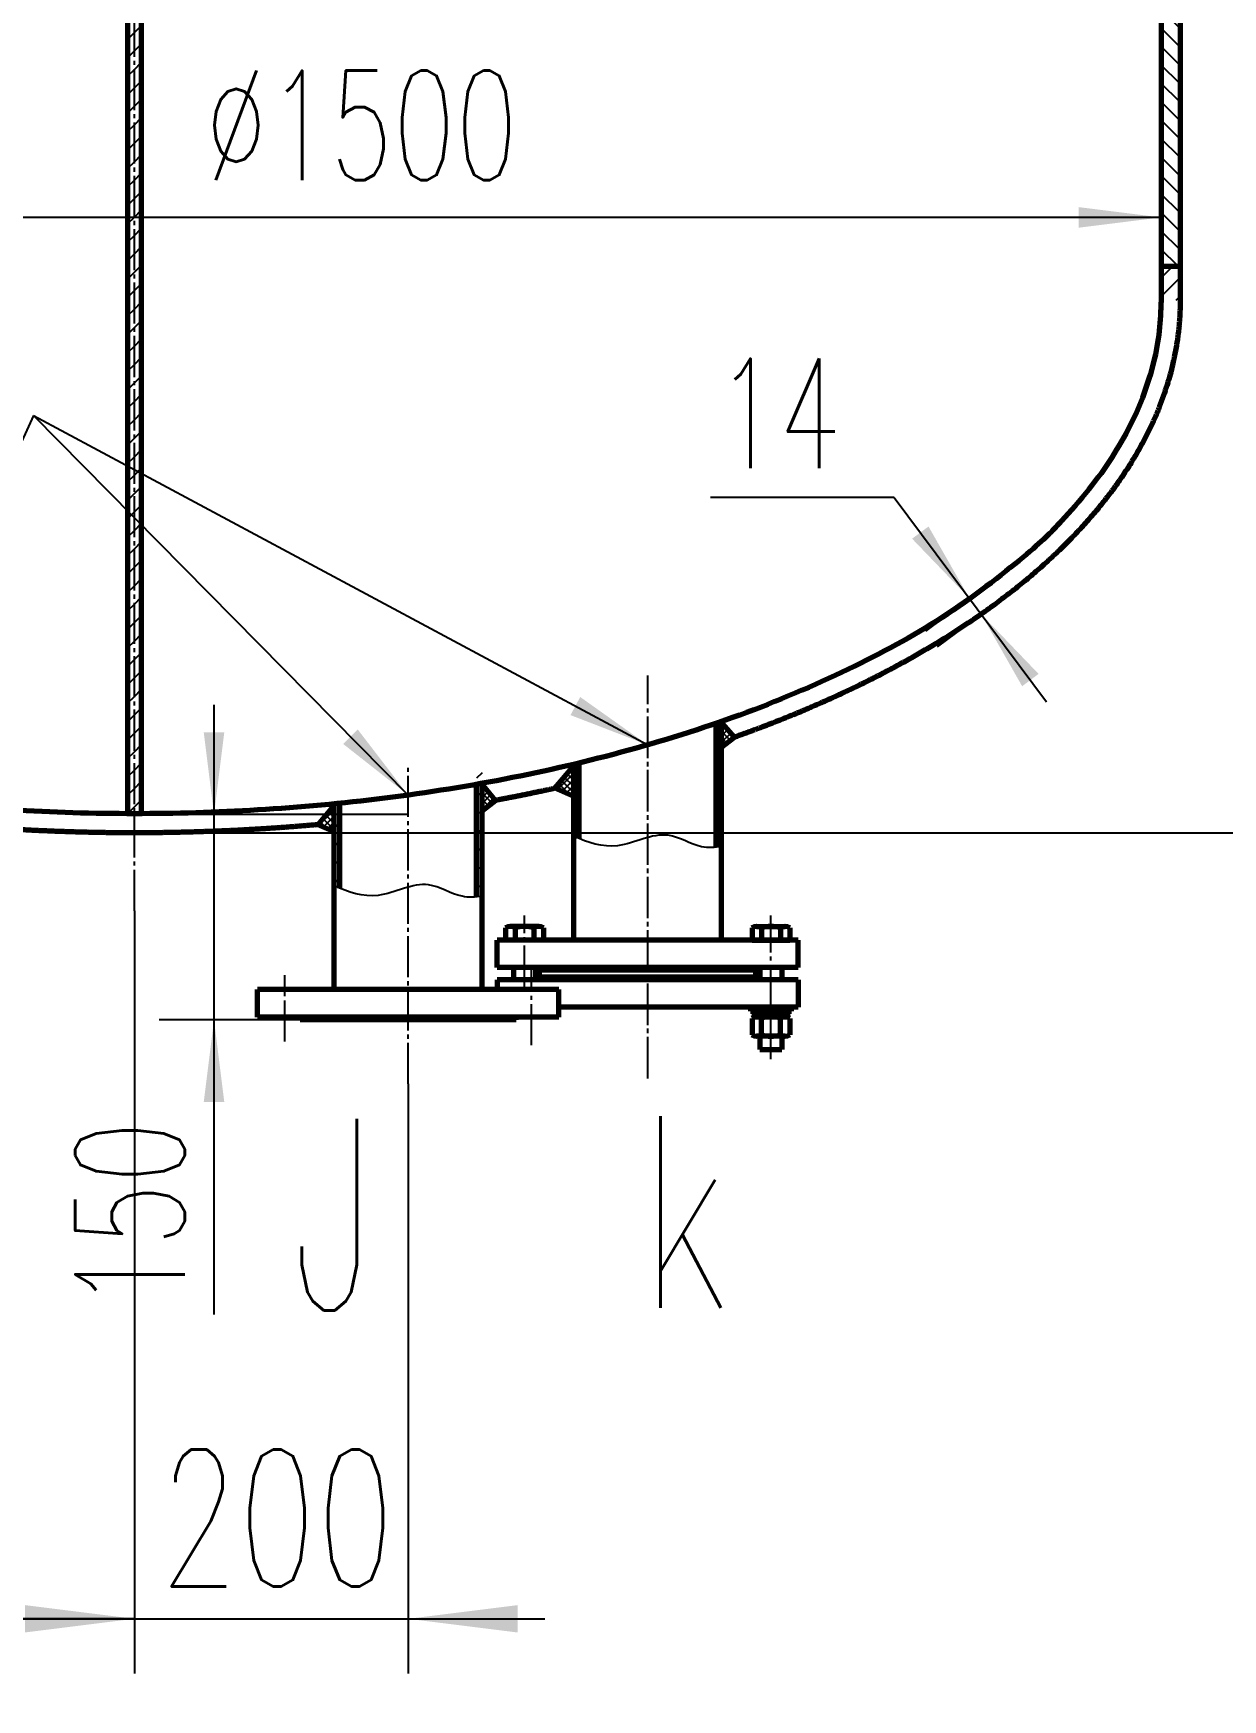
# Model space of a CAD drawing. Header units: millimetres. Extents: x -5940 to 5940, y -8410 to 8410.
# Drawn here: x -3077 to -2208, y 507 to 1724 of the extents above; entities that cross this region are included whole.
import ezdxf

# ---------------------------------------------------------------- set-up
doc = ezdxf.new("R2010")
doc.units = ezdxf.units.MM
doc.linetypes.add('EB_DASHDOT', pattern=[39, 30, -3, 3, -3])
for name, color, linetype, lineweight in [('CAXA0', 7, 'Continuous', 70), ('CAXA1', 1, 'EB_DASHDOT', 25), ('CAXA3', 4, 'Continuous', 25), ('CAXA4', 3, 'Continuous', 25), ('CAXA5', 51, 'Continuous', 25)]:
    doc.layers.add(name, color=color, linetype=linetype, lineweight=lineweight)
doc.styles.add('机械', font='txt', dxfattribs={"width": 0.667, "bigfont": 'gbcbig.shx'})
doc.dimstyles.new('机械(4)', dxfattribs={"dimscale": 20, "dimtxt": 4, "dimasz": 3, "dimexe": 2, "dimexo": 0, "dimtad": 1, "dimdec": 1, "dimdsep": 46, "dimtxsty": '机械', "dimcen": 0, "dimdle": 4, "dimclrd": 256, "dimclre": 256, "dimclrt": 3, "dimaunit": 1, "dimazin": 2, "dimtfac": 1, "dimtdec": 3, "dimtmove": 0, "dimatfit": 3, "dimfxl": 0, "dimtolj": 1, "dimtzin": 0, "dimarcsym": 0})
doc.dimstyles.new('机械(5)', dxfattribs={"dimscale": 20, "dimtxt": 5, "dimasz": 4, "dimexe": 2, "dimexo": 0, "dimtad": 1, "dimdec": 1, "dimdsep": 46, "dimtxsty": '机械', "dimcen": 0, "dimdle": 5, "dimclrd": 256, "dimclre": 256, "dimclrt": 3, "dimazin": 2, "dimtfac": 1, "dimtdec": 3, "dimtmove": 0, "dimatfit": 3, "dimfxl": 0, "dimtolj": 1, "dimtzin": 0, "dimarcsym": 0})

# ---------------------------------------------------------------- blocks, each defined once
blk = doc.blocks.new('CAXBLOCK256')
at = {"layer": 'CAXA0', "color": 0, "linetype": 'Continuous', "lineweight": 25}
for p, q in [((-2244.7, 1554), (-2253.5, 1545.2)), ((-2239.5, 1545.7), (-2253.5, 1531.7)), ((-2239.5, 1532.2), (-2242.7, 1529))]:
    blk.add_line(p, q, dxfattribs=at)
blk = doc.blocks.new('CAXBLOCK261')
at = {"layer": 'CAXA0', "color": 0, "linetype": 'Continuous', "lineweight": 25}
for p, q in [((-2749.5, 1183.9), (-2753.5, 1179.9)), ((-2749.5, 1170.4), (-2753.5, 1166.4)), ((-2749.5, 1156.9), (-2753.5, 1152.9)), ((-2749.5, 1143.5), (-2753.5, 1139.5)), ((-2749.5, 1130), (-2753.5, 1126)), ((-2749.5, 1116.5), (-2753.5, 1112.5)), ((-2749.5, 1103.1), (-2753.5, 1099.1))]:
    blk.add_line(p, q, dxfattribs=at)
blk = doc.blocks.new('CAXBLOCK262')
at = {"layer": 'CAXA0', "color": 0, "linetype": 'Continuous', "lineweight": 25}
for p, q in [((-2853.5, 1147.2), (-2857.5, 1143.2)), ((-2853.5, 1133.8), (-2857.5, 1129.8)), ((-2853.5, 1120.3), (-2857.5, 1116.3)), ((-2853.5, 1106.8), (-2857.5, 1102.8))]:
    blk.add_line(p, q, dxfattribs=at)
blk = doc.blocks.new('CAXBLOCK263')
at = {"layer": 'CAXA0', "color": 0, "linetype": 'Continuous', "lineweight": 25}
for p, q in [((-2749.5, 1174.9), (-2748.5, 1175.9)), ((-2740.3, 1164.3), (-2749.5, 1173.4)), ((-2749.5, 1170.4), (-2747.1, 1172.7)), ((-2749.5, 1165.9), (-2745.1, 1170.3)), ((-2742.8, 1162.3), (-2749.5, 1168.9)), ((-2749.5, 1161.4), (-2743, 1167.9)), ((-2745.4, 1160.4), (-2749.5, 1164.4)), ((-2747.9, 1158.4), (-2749.5, 1160)), ((-2748.5, 1157.9), (-2741, 1165.4))]:
    blk.add_line(p, q, dxfattribs=at)
blk = doc.blocks.new('CAXBLOCK264')
at = {"layer": 'CAXA0', "color": 0, "linetype": 'Continuous', "lineweight": 25}
for p, q in [((-2868.6, 1145.6), (-2857.5, 1156.7)), ((-2857.5, 1155.7), (-2859.5, 1157.8)), ((-2858.5, 1160.2), (-2857.5, 1161.2)), ((-2857.5, 1160.2), (-2858.3, 1161.1)), ((-2862.8, 1143.1), (-2867.7, 1148)), ((-2857.5, 1142.2), (-2865.7, 1150.5)), ((-2865.5, 1144.2), (-2857.5, 1152.2)), ((-2857.5, 1146.7), (-2863.6, 1152.9)), ((-2862.3, 1142.9), (-2857.5, 1147.7)), ((-2857.5, 1151.2), (-2861.6, 1155.3)), ((-2859.2, 1141.5), (-2857.5, 1143.2))]:
    blk.add_line(p, q, dxfattribs=at)
blk = doc.blocks.new('CAXBLOCK265')
at = {"layer": 'CAXA0', "color": 0, "linetype": 'Continuous', "lineweight": 25}
for p, q in [((-3008.5, 1827.4), (-3005.9, 1830)), ((-3008.5, 1813.9), (-3003.5, 1818.9)), ((-3003.5, 1818.9), (-2998.5, 1823.9)), ((-3008.5, 1800.5), (-3003.5, 1805.5)), ((-3003.5, 1805.5), (-2998.5, 1810.5)), ((-3008.5, 1787), (-3003.5, 1792)), ((-3003.5, 1792), (-2998.5, 1797)), ((-3008.5, 1773.5), (-3003.5, 1778.5)), ((-3003.5, 1778.5), (-2998.5, 1783.5)), ((-3003.5, 1765.1), (-2998.5, 1770.1)), ((-3008.5, 1760.1), (-3003.5, 1765.1)), ((-3003.5, 1751.6), (-2998.5, 1756.6)), ((-3008.5, 1746.6), (-3003.5, 1751.6)), ((-3003.5, 1738.1), (-2998.5, 1743.1)), ((-3008.5, 1733.1), (-3003.5, 1738.1)), ((-3003.5, 1724.6), (-2998.5, 1729.6)), ((-3008.5, 1719.6), (-3003.5, 1724.6)), ((-3008.5, 1706.2), (-3003.5, 1711.2)), ((-3003.5, 1711.2), (-2998.5, 1716.2)), ((-3008.5, 1692.7), (-3003.5, 1697.7)), ((-3003.5, 1697.7), (-2998.5, 1702.7)), ((-3008.5, 1679.2), (-3003.5, 1684.2)), ((-3003.5, 1684.2), (-2998.5, 1689.2)), ((-3008.5, 1665.8), (-3003.5, 1670.8)), ((-3003.5, 1670.8), (-2998.5, 1675.8)), ((-3008.5, 1652.3), (-3003.5, 1657.3)), ((-3003.5, 1657.3), (-2998.5, 1662.3)), ((-3008.5, 1638.8), (-3003.5, 1643.8)), ((-3003.5, 1643.8), (-2998.5, 1648.8)), ((-3003.5, 1630.3), (-2998.5, 1635.3)), ((-3008.5, 1625.3), (-3003.5, 1630.3)), ((-3003.5, 1616.9), (-2998.5, 1621.9)), ((-3008.5, 1611.9), (-3003.5, 1616.9)), ((-3003.5, 1603.4), (-2998.5, 1608.4)), ((-3008.5, 1598.4), (-3003.5, 1603.4)), ((-3003.5, 1589.9), (-2998.5, 1594.9)), ((-3008.5, 1584.9), (-3003.5, 1589.9)), ((-3008.5, 1571.5), (-3003.5, 1576.5)), ((-3003.5, 1576.5), (-2998.5, 1581.5)), ((-3008.5, 1558), (-3003.5, 1563)), ((-3003.5, 1563), (-2998.5, 1568)), ((-3008.5, 1544.5), (-3003.5, 1549.5)), ((-3003.5, 1549.5), (-2998.5, 1554.5)), ((-3008.5, 1531.1), (-3003.5, 1536.1)), ((-3003.5, 1536.1), (-2998.5, 1541.1)), ((-3008.5, 1517.6), (-3003.5, 1522.6)), ((-3003.5, 1522.6), (-2998.5, 1527.6)), ((-3003.5, 1509.1), (-2998.5, 1514.1)), ((-3008.5, 1504.1), (-3003.5, 1509.1)), ((-3003.5, 1495.6), (-2998.5, 1500.6)), ((-3008.5, 1490.6), (-3003.5, 1495.6)), ((-3003.5, 1482.2), (-2998.5, 1487.2)), ((-3008.5, 1477.2), (-3003.5, 1482.2)), ((-3003.5, 1468.7), (-2998.5, 1473.7)), ((-3008.5, 1463.7), (-3003.5, 1468.7)), ((-3008.5, 1450.2), (-3003.5, 1455.2)), ((-3003.5, 1455.2), (-2998.5, 1460.2)), ((-3008.5, 1436.8), (-3003.5, 1441.8)), ((-3003.5, 1441.8), (-2998.5, 1446.8)), ((-3008.5, 1423.3), (-3003.5, 1428.3)), ((-3003.5, 1428.3), (-2998.5, 1433.3)), ((-3008.5, 1409.8), (-3003.5, 1414.8)), ((-3003.5, 1414.8), (-2998.5, 1419.8)), ((-3008.5, 1396.4), (-3003.5, 1401.4)), ((-3003.5, 1401.4), (-2998.5, 1406.4)), ((-3008.5, 1382.9), (-3003.5, 1387.9)), ((-3003.5, 1387.9), (-2998.5, 1392.9)), ((-3003.5, 1374.4), (-2998.5, 1379.4)), ((-3008.5, 1369.4), (-3003.5, 1374.4)), ((-3003.5, 1360.9), (-2998.5, 1365.9)), ((-3008.5, 1355.9), (-3003.5, 1360.9)), ((-3003.5, 1347.5), (-2998.5, 1352.5)), ((-3008.5, 1342.5), (-3003.5, 1347.5)), ((-3008.5, 1329), (-3003.5, 1334)), ((-3003.5, 1334), (-2998.5, 1339)), ((-3008.5, 1315.5), (-3003.5, 1320.5)), ((-3003.5, 1320.5), (-2998.5, 1325.5)), ((-3008.5, 1302.1), (-3003.5, 1307.1)), ((-3003.5, 1307.1), (-2998.5, 1312.1)), ((-3008.5, 1288.6), (-3003.5, 1293.6)), ((-3003.5, 1293.6), (-2998.5, 1298.6)), ((-3008.5, 1275.1), (-3003.5, 1280.1)), ((-3003.5, 1280.1), (-2998.5, 1285.1)), ((-3008.5, 1261.6), (-3003.5, 1266.6)), ((-3003.5, 1266.6), (-2998.5, 1271.6)), ((-3003.5, 1253.2), (-2998.5, 1258.2)), ((-3008.5, 1248.2), (-3003.5, 1253.2)), ((-3003.5, 1239.7), (-2998.5, 1244.7)), ((-3008.5, 1234.7), (-3003.5, 1239.7)), ((-3003.5, 1226.2), (-2998.5, 1231.2)), ((-3008.5, 1221.2), (-3003.5, 1226.2)), ((-3003.5, 1212.8), (-2998.5, 1217.8)), ((-3008.5, 1207.8), (-3003.5, 1212.8)), ((-3008.5, 1194.3), (-3003.5, 1199.3)), ((-3003.5, 1199.3), (-2998.5, 1204.3)), ((-3008.5, 1180.8), (-3003.5, 1185.8)), ((-3003.5, 1185.8), (-2998.5, 1190.8)), ((-3008.5, 1167.4), (-3003.5, 1172.4)), ((-3003.5, 1172.4), (-2998.5, 1177.4)), ((-3008.4, 1154), (-3003.5, 1158.9)), ((-3003.5, 1158.9), (-2998.5, 1163.9))]:
    blk.add_line(p, q, dxfattribs=at)
blk = doc.blocks.new('CAXBLOCK266')
at = {"layer": 'CAXA0', "color": 0, "linetype": 'Continuous', "lineweight": 25}
for p, q in [((-3753.5, 1800.3), (-3767.5, 1814.3)), ((-3753.5, 1813.7), (-3763.7, 1824)), ((-2239.5, 1808.4), (-2251.5, 1820.4)), ((-2239.5, 1821.9), (-2241.6, 1824)), ((-2239.5, 1794.9), (-2253.5, 1808.9)), ((-3753.5, 1786.8), (-3767.5, 1800.8)), ((-2239.5, 1781.5), (-2253.5, 1795.5)), ((-3753.5, 1773.3), (-3767.5, 1787.3)), ((-2239.5, 1768), (-2253.5, 1782)), ((-3753.5, 1759.8), (-3767.5, 1773.8)), ((-2239.5, 1754.5), (-2253.5, 1768.5)), ((-3753.5, 1746.4), (-3767.5, 1760.4)), ((-2239.5, 1741.1), (-2253.5, 1755.1)), ((-3753.5, 1732.9), (-3767.5, 1746.9)), ((-2239.5, 1727.6), (-2253.5, 1741.6)), ((-3753.5, 1719.4), (-3767.5, 1733.4)), ((-3753.5, 1706), (-3767.5, 1720)), ((-2239.5, 1714.1), (-2253.5, 1728.1)), ((-3753.5, 1692.5), (-3767.5, 1706.5)), ((-2239.5, 1700.6), (-2253.5, 1714.6)), ((-3753.5, 1679), (-3767.5, 1693)), ((-2239.5, 1687.2), (-2253.5, 1701.2)), ((-2239.5, 1673.7), (-2253.5, 1687.7)), ((-3753.5, 1665.6), (-3767.5, 1679.6)), ((-2239.5, 1660.2), (-2253.5, 1674.2)), ((-3753.5, 1652.1), (-3767.5, 1666.1)), ((-2239.5, 1646.8), (-2253.5, 1660.8)), ((-3753.5, 1638.6), (-3767.5, 1652.6)), ((-2239.5, 1633.3), (-2253.5, 1647.3)), ((-3753.5, 1625.1), (-3767.5, 1639.1)), ((-2239.5, 1619.8), (-2253.5, 1633.8)), ((-3753.5, 1611.7), (-3767.5, 1625.7)), ((-2239.5, 1606.4), (-2253.5, 1620.4)), ((-3753.5, 1598.2), (-3767.5, 1612.2)), ((-3753.5, 1584.7), (-3767.5, 1598.7)), ((-2239.5, 1592.9), (-2253.5, 1606.9)), ((-3753.5, 1571.3), (-3767.5, 1585.3)), ((-2239.5, 1579.4), (-2253.5, 1593.4)), ((-3753.5, 1557.8), (-3767.5, 1571.8)), ((-2239.5, 1565.9), (-2253.5, 1579.9)), ((-3763.1, 1554), (-3767.5, 1558.3)), ((-2241, 1554), (-2253.5, 1566.5))]:
    blk.add_line(p, q, dxfattribs=at)
blk = doc.blocks.new('*D359')
at = {"layer": 'CAXA4', "linetype": 'Continuous', "lineweight": 25}
for points in [[(-3378.5, 565.8), (-3298.5, 575.8), (-3298.5, 555.8)], [(-3003.5, 565.8), (-3083.5, 575.8), (-3083.5, 555.8)]]:
    blk.add_hatch(color=131, dxfattribs=at).paths.add_polyline_path(points, flags=0)
at = {"layer": 'CAXA4', "color": 131, "linetype": 'Continuous', "lineweight": 25}
for p, q in [((-3003.5, 1083), (-3003.5, 525.8)), ((-3378.5, 960.6), (-3378.5, 525.8)), ((-3003.5, 565.8), (-3378.5, 565.8))]:
    blk.add_line(p, q, dxfattribs=at)
at = {"layer": 'CAXA4', "color": 3, "linetype": 'Continuous', "lineweight": 25, "insert": (-3267.7, 689.4), "char_height": 100, "attachment_point": 1, "style": '机械'}
blk.add_mtext('375', dxfattribs=at)
blk = doc.blocks.new('*D360')
at = {"layer": 'CAXA4', "linetype": 'Continuous', "lineweight": 25}
for points in [[(-3003.5, 565.8), (-3083.5, 555.8), (-3083.5, 575.8)], [(-2803.5, 565.8), (-2723.5, 555.8), (-2723.5, 575.8)]]:
    blk.add_hatch(color=131, dxfattribs=at).paths.add_polyline_path(points, flags=0)
at = {"layer": 'CAXA4', "color": 131, "linetype": 'Continuous', "lineweight": 25}
for p, q in [((-3003.5, 1083), (-3003.5, 525.8)), ((-2803.5, 956.6), (-2803.5, 525.8)), ((-3103.5, 565.8), (-2703.5, 565.8))]:
    blk.add_line(p, q, dxfattribs=at)
at = {"layer": 'CAXA4', "color": 3, "linetype": 'Continuous', "lineweight": 25, "insert": (-2984.9, 689.4), "char_height": 100, "attachment_point": 1, "style": '机械'}
blk.add_mtext('200', dxfattribs=at)
blk = doc.blocks.new('CAXBLOCK271', base_point=(-2538.5, 1061.7))
at = {"layer": 'CAXA0'}
for p, q in [((-2548.9, 1071.7), (-2528.1, 1071.7)), ((-2552.3, 1070.6), (-2552.3, 1061.7)), ((-2552.3, 1061.7), (-2524.6, 1061.7)), ((-2546.5, 1061.7), (-2530.5, 1061.7)), ((-2545.4, 1070.6), (-2545.4, 1061.7)), ((-2531.5, 1070.6), (-2531.5, 1061.7)), ((-2524.6, 1070.6), (-2524.6, 1061.7)), ((-2546.5, 1041.7), (-2546.5, 1032.7)), ((-2530.5, 1041.7), (-2530.5, 1032.7)), ((-2523.5, 1012.7), (-2553.5, 1012.7)), ((-2553.5, 1012.7), (-2553.5, 1009.7)), ((-2523.5, 1009.7), (-2523.5, 1012.7)), ((-2553.5, 1009.7), (-2523.5, 1009.7)), ((-2552.3, 1004.5), (-2552.3, 992.5)), ((-2550.7, 1009.7), (-2526.3, 1009.7)), ((-2550.7, 1009.7), (-2550.7, 1005.6)), ((-2550.7, 1005.6), (-2526.3, 1005.6)), ((-2528.1, 1005.6), (-2548.9, 1005.6)), ((-2545.4, 992.5), (-2545.4, 1004.5)), ((-2539.5, 1009.7), (-2540.6, 1005.6)), ((-2537.5, 1009.1), (-2538.5, 1005.6)), ((-2537.4, 1009.7), (-2537.5, 1009.1)), ((-2531.5, 992.5), (-2531.5, 1004.5)), ((-2526.3, 1009.7), (-2526.3, 1005.6)), ((-2524.6, 1004.5), (-2524.6, 992.5)), ((-2528.1, 991.5), (-2548.9, 991.5)), ((-2546.5, 991.5), (-2546.5, 981.7)), ((-2530.5, 991.5), (-2530.5, 981.7)), ((-2546.5, 981.7), (-2530.5, 981.7))]:
    blk.add_line(p, q, dxfattribs=at)
for centre, radius, start, end in [((-2548.9, 1065.3), 6.38, 57.1328, 122.8672), ((-2538.5, 1047.7), 24, 73.2213, 106.7787), ((-2528.1, 1065.3), 6.38, 57.1328, 122.8672), ((-2548.9, 999.2), 6.38, 57.1328, 122.8672), ((-2538.5, 981.6), 24, 73.2213, 106.7787), ((-2528.1, 999.2), 6.38, 57.1328, 122.8672), ((-2548.9, 997.8), 6.38, 237.1328, 302.8672), ((-2538.5, 1015.5), 24, 253.2213, 286.7787), ((-2528.1, 997.8), 6.38, 237.1328, 302.8672)]:
    blk.add_arc(centre, radius, start, end, dxfattribs=at)
at = {"layer": 'CAXA3'}
for p, q in [((-2545.6, 1032.7), (-2546.5, 1039.7)), ((-2530.5, 1039.7), (-2531.3, 1032.7)), ((-2545.3, 991.5), (-2545.3, 981.7)), ((-2531.7, 991.5), (-2531.7, 981.7))]:
    blk.add_line(p, q, dxfattribs=at)
blk = doc.blocks.new('CAXBLOCK272')
at = {"layer": 'CAXA0', "color": 0, "linetype": 'Continuous', "lineweight": 25}
for p, q in [((-2574.5, 1219.7), (-2573.5, 1220.7)), ((-2565.5, 1209.5), (-2574.5, 1218.4)), ((-2574.5, 1215.2), (-2571.9, 1217.8)), ((-2574.5, 1210.7), (-2569.8, 1215.4)), ((-2568.1, 1207.6), (-2574.5, 1214)), ((-2574.5, 1206.2), (-2567.8, 1212.9)), ((-2570.6, 1205.6), (-2574.5, 1209.5)), ((-2570.7, 1205.5), (-2565.7, 1210.5)), ((-2573.1, 1203.6), (-2574.5, 1205))]:
    blk.add_line(p, q, dxfattribs=at)
blk = doc.blocks.new('CAXBLOCK273')
at = {"layer": 'CAXA0', "color": 0, "linetype": 'Continuous', "lineweight": 25}
for p, q in [((-2574.5, 1210.7), (-2578.5, 1206.7)), ((-2574.5, 1197.2), (-2578.5, 1193.2)), ((-2574.5, 1183.8), (-2578.5, 1179.8)), ((-2574.5, 1170.3), (-2578.5, 1166.3)), ((-2574.5, 1156.8), (-2578.5, 1152.8)), ((-2574.5, 1143.4), (-2578.5, 1139.4))]:
    blk.add_line(p, q, dxfattribs=at)
blk = doc.blocks.new('CAXBLOCK274')
at = {"layer": 'CAXA0', "color": 0, "linetype": 'Continuous', "lineweight": 25}
for p, q in [((-2694.3, 1171.7), (-2682.5, 1183.5)), ((-2687.7, 1182.8), (-2682.5, 1188)), ((-2682.5, 1178.3), (-2687.4, 1183.2)), ((-2682.5, 1182.8), (-2685.3, 1185.6)), ((-2682.5, 1187.3), (-2683.5, 1188.3)), ((-2693.4, 1171.3), (-2695.6, 1173.4)), ((-2685.5, 1167.9), (-2693.5, 1175.9)), ((-2682.5, 1169.3), (-2691.5, 1178.3)), ((-2691.2, 1170.3), (-2682.5, 1179)), ((-2682.5, 1173.8), (-2689.4, 1180.7)), ((-2688.1, 1169), (-2682.5, 1174.6)), ((-2684.9, 1167.6), (-2682.5, 1170.1))]:
    blk.add_line(p, q, dxfattribs=at)
blk = doc.blocks.new('CAXBLOCK275')
at = {"layer": 'CAXA0', "color": 0, "linetype": 'Continuous', "lineweight": 25}
for p, q in [((-2678.5, 1187.5), (-2682.5, 1183.5)), ((-2678.5, 1174.1), (-2682.5, 1170.1)), ((-2678.5, 1160.6), (-2682.5, 1156.6)), ((-2678.5, 1147.1), (-2682.5, 1143.1))]:
    blk.add_line(p, q, dxfattribs=at)
blk = doc.blocks.new('CAXBLOCK329', base_point=(-2803.5, 1167.6))
at = {"layer": 'CAXA0', "linetype": 'Continuous', "lineweight": 25}
blk.add_hatch(color=0, dxfattribs=at).paths.add_polyline_path([(-2803.5, 1167.6), (-2851, 1205), (-2840.3, 1215.5)], flags=0)
blk = doc.blocks.new('CAXBLOCK330', base_point=(-2628.5, 1204.2))
at = {"layer": 'CAXA0', "linetype": 'Continuous', "lineweight": 25}
blk.add_hatch(color=0, dxfattribs=at).paths.add_polyline_path([(-2628.5, 1204.2), (-2684.9, 1226), (-2677.8, 1239.2)], flags=0)
blk = doc.blocks.new('*D430')
at = {"layer": 'CAXA4', "linetype": 'Continuous', "lineweight": 25}
for points in [[(-2393.4, 1311.3), (-2435.3, 1354.9), (-2423.3, 1363.8)], [(-2384.8, 1299.7), (-2354.9, 1247.1), (-2342.9, 1256.1)]]:
    blk.add_hatch(color=131, dxfattribs=at).paths.add_polyline_path(points, flags=0)
at = {"layer": 'CAXA4', "color": 131, "linetype": 'Continuous', "lineweight": 25}
for p, q in [((-2448.5, 1385.1), (-2582.6, 1385.1)), ((-2448.5, 1385.1), (-2337, 1235.6)), ((-2371.9, 1327.3), (-2425.5, 1287.3)), ((-2363.3, 1315.7), (-2416.9, 1275.8))]:
    blk.add_line(p, q, dxfattribs=at)
at = {"layer": 'CAXA4', "color": 3, "linetype": 'Continuous', "lineweight": 25, "insert": (-2578.6, 1486.5), "char_height": 80, "attachment_point": 1, "style": '机械'}
blk.add_mtext('14', dxfattribs=at)
blk = doc.blocks.new('*D438')
at = {"layer": 'CAXA4', "linetype": 'Continuous', "lineweight": 25}
for points in [[(-2945.3, 1153.4), (-2937.8, 1213.4), (-2952.8, 1213.4)], [(-2945.3, 1003.4), (-2937.8, 943.4), (-2952.8, 943.4)]]:
    blk.add_hatch(color=131, dxfattribs=at).paths.add_polyline_path(points, flags=0)
at = {"layer": 'CAXA4', "color": 131, "linetype": 'Continuous', "lineweight": 25}
for p, q in [((-2945.3, 788.2), (-2945.3, 1233.4)), ((-2803.5, 1153.4), (-2985.3, 1153.4)), ((-2724.5, 1003.4), (-2985.3, 1003.4))]:
    blk.add_line(p, q, dxfattribs=at)
at = {"layer": 'CAXA4', "color": 3, "linetype": 'Continuous', "lineweight": 25, "insert": (-3046.7, 792.2), "char_height": 80, "attachment_point": 1, "rotation": 90, "style": '机械'}
blk.add_mtext('150', dxfattribs=at)
blk = doc.blocks.new('*D442')
at = {"layer": 'CAXA4', "linetype": 'Continuous', "lineweight": 25}
for points in [[(-744.3, 6862), (-734.3, 6782), (-754.3, 6782)], [(-744.3, 85), (-734.3, 165), (-754.3, 165)]]:
    blk.add_hatch(color=131, dxfattribs=at).paths.add_polyline_path(points, flags=0)
at = {"layer": 'CAXA4', "color": 131, "linetype": 'Continuous', "lineweight": 25}
for p, q in [((-2924.5, 6862), (-704.3, 6862)), ((-744.3, 85), (-744.3, 6862)), ((-1769, 85), (-704.3, 85))]:
    blk.add_line(p, q, dxfattribs=at)
at = {"layer": 'CAXA4', "color": 3, "linetype": 'Continuous', "lineweight": 25, "insert": (-867.9, 3363.2), "char_height": 100, "attachment_point": 1, "rotation": 90, "style": '机械'}
blk.add_mtext('6777', dxfattribs=at)
blk = doc.blocks.new('*D453')
at = {"layer": 'CAXA4', "linetype": 'Continuous', "lineweight": 25}
for points in [[(-1548.5, 1830), (-1558.5, 1750), (-1538.5, 1750)], [(-1548.5, 1140), (-1558.5, 1220), (-1538.5, 1220)]]:
    blk.add_hatch(color=131, dxfattribs=at).paths.add_polyline_path(points, flags=0)
at = {"layer": 'CAXA4', "color": 131, "linetype": 'Continuous', "lineweight": 25}
for p, q in [((-3781.5, 1830), (-1508.5, 1830)), ((-1548.5, 1830), (-1548.5, 1140)), ((-3003.5, 1140), (-1508.5, 1140))]:
    blk.add_line(p, q, dxfattribs=at)
at = {"layer": 'CAXA4', "color": 3, "linetype": 'Continuous', "lineweight": 25, "insert": (-1672.1, 1403.5), "char_height": 100, "attachment_point": 1, "rotation": 90, "style": '机械'}
blk.add_mtext('690', dxfattribs=at)
blk = doc.blocks.new('*D454')
at = {"layer": 'CAXA4', "linetype": 'Continuous', "lineweight": 25}
for points in [[(-1548.5, 1140), (-1558.5, 1060), (-1538.5, 1060)], [(-1548.5, 85), (-1558.5, 165), (-1538.5, 165)]]:
    blk.add_hatch(color=131, dxfattribs=at).paths.add_polyline_path(points, flags=0)
at = {"layer": 'CAXA4', "color": 131, "linetype": 'Continuous', "lineweight": 25}
for p, q in [((-3003.5, 1140), (-1508.5, 1140)), ((-1548.5, 1140), (-1548.5, 85)), ((-1769, 85), (-1508.5, 85))]:
    blk.add_line(p, q, dxfattribs=at)
at = {"layer": 'CAXA4', "color": 3, "linetype": 'Continuous', "lineweight": 25, "insert": (-1672.1, 514.1), "char_height": 100, "attachment_point": 1, "rotation": 90, "style": '机械'}
blk.add_mtext('1055', dxfattribs=at)
blk = doc.blocks.new('*D563')
at = {"layer": 'CAXA4', "linetype": 'Continuous', "lineweight": 25}
for points in [[(-3753.5, 1589.6), (-3693.5, 1597.1), (-3693.5, 1582.1)], [(-2253.5, 1589.6), (-2313.5, 1597.1), (-2313.5, 1582.1)]]:
    blk.add_hatch(color=131, dxfattribs=at).paths.add_polyline_path(points, flags=0)
at = {"layer": 'CAXA4', "color": 131, "linetype": 'Continuous', "lineweight": 25}
for p, q in [((-3753.5, 1529), (-3753.5, 1629.6)), ((-2253.5, 1529), (-2253.5, 1629.6)), ((-2253.5, 1589.6), (-3753.5, 1589.6))]:
    blk.add_line(p, q, dxfattribs=at)
at = {"layer": 'CAXA4', "color": 3, "linetype": 'Continuous', "lineweight": 25, "insert": (-2951.9, 1696.9), "char_height": 80, "attachment_point": 1, "style": '机械'}
blk.add_mtext('{%%C}1500', dxfattribs=at)

msp = doc.modelspace()

# ---------------------------------------------------------------- linework, layer by layer
at = {"layer": 'CAXA0'}
for p, q in [((-3008.46, 1829.98), (-3008.46, 1153.99)), ((-2998.46, 1829.98), (-2998.46, 1153.99)), ((-2253.46, 1829.98), (-2253.46, 1528.98)), ((-2239.46, 1823.98), (-2239.46, 1528.98)), ((-2253.46, 1553.98), (-2239.46, 1553.98)), ((-2578.46, 1129.45), (-2578.46, 1220)), ((-2574.46, 1061.66), (-2574.46, 1221.39)), ((-2573.46, 1219.74), (-2573.46, 1221.74)), ((-2573.46, 1219.74), (-2573.46, 1221.74)), ((-2565.15, 1209.83), (-2573.46, 1219.74)), ((-2565.15, 1209.83), (-2574.46, 1202.58)), ((-2696.3, 1172.53), (-2683.46, 1187.83)), ((-2683.46, 1187.83), (-2683.46, 1189.83)), ((-2683.46, 1187.83), (-2683.46, 1189.83)), ((-2682.46, 1061.66), (-2682.46, 1190.07)), ((-2678.46, 1135.82), (-2678.46, 1191.02)), ((-2753.46, 1093.22), (-2753.46, 1175.43)), ((-2749.46, 1025.43), (-2749.46, 1176.14)), ((-2748.46, 1174.32), (-2748.46, 1176.32)), ((-2739.57, 1163.72), (-2748.46, 1174.32)), ((-2682.46, 1166.53), (-2696.3, 1172.53)), ((-2869.45, 1145.96), (-2858.46, 1159.06)), ((-2858.46, 1159.06), (-2858.46, 1161.06)), ((-2858.46, 1159.06), (-2858.46, 1161.06)), ((-2857.46, 1025.43), (-2857.46, 1161.16)), ((-2853.46, 1099.59), (-2853.46, 1161.56)), ((-2739.57, 1163.72), (-2749.46, 1156.02)), ((-2857.46, 1140.76), (-2869.45, 1145.96)), ((-2708.07, 1071.66), (-2728.86, 1071.66)), ((-2518.46, 1061.66), (-2738.46, 1061.66)), ((-2738.46, 1041.66), (-2738.46, 1061.66)), ((-2732.32, 1070.64), (-2732.32, 1061.66)), ((-2704.61, 1061.66), (-2732.32, 1061.66)), ((-2710.46, 1061.66), (-2726.46, 1061.66)), ((-2725.39, 1070.64), (-2725.39, 1061.66)), ((-2711.54, 1070.64), (-2711.54, 1061.66)), ((-2704.61, 1070.64), (-2704.61, 1061.66)), ((-2518.46, 1041.66), (-2518.46, 1061.66)), ((-2518.46, 1041.66), (-2738.46, 1041.66)), ((-2726.46, 1041.66), (-2726.46, 1032.66)), ((-2710.46, 1041.66), (-2710.46, 1032.66)), ((-2707.46, 1032.66), (-2707.46, 1041.66)), ((-2549.46, 1039.66), (-2707.46, 1039.66)), ((-2549.46, 1032.66), (-2549.46, 1041.66)), ((-2693.46, 1025.43), (-2913.46, 1025.43)), ((-2913.46, 1005.43), (-2913.46, 1025.43)), ((-2518.46, 1032.66), (-2738.46, 1032.66)), ((-2738.46, 1032.66), (-2738.46, 1025.43)), ((-2549.46, 1034.66), (-2707.46, 1034.66)), ((-2693.46, 1005.43), (-2693.46, 1025.43)), ((-2693.46, 1005.43), (-2693.46, 1025.43)), ((-2518.46, 1032.66), (-2518.46, 1012.66)), ((-2518.46, 1012.66), (-2693.46, 1012.66)), ((-2693.46, 1005.43), (-2913.46, 1005.43)), ((-2882.46, 1003.43), (-2882.46, 1005.43)), ((-2724.46, 1003.43), (-2882.46, 1003.43)), ((-2724.46, 1003.43), (-2724.46, 1005.43)), ((-2724.46, 1003.43), (-2724.46, 1005.43))]:
    msp.add_line(p, q, dxfattribs=at)
for centre, radius, start, end in [((-2728.86, 1065.28), 6.38, 57.13277, 122.86723), ((-2718.46, 1047.66), 24, 73.22135, 106.77865), ((-2708.07, 1065.28), 6.38, 57.13277, 122.86723)]:
    msp.add_arc(centre, radius, start, end, dxfattribs=at)
for points, weights, degree, knots in [([(-2253.46, 1528.98), (-2253.46, 1153.98), (-3003.46, 1153.98), (-3753.46, 1153.98), (-3753.46, 1528.98)], [1, 0.707106781187, 1, 0.707106781187, 1], 2, [0, 0, 0, 908.2434407, 908.2434407, 1816.4868813, 1816.4868813, 1816.4868813]), ([(-2239.46, 1528.98), (-2239.46, 1504.64), (-2248.51, 1454.5), (-2290.93, 1380.58), (-2363.17, 1310.81), (-2446.32, 1259.64), (-2517.47, 1227.58), (-2551.62, 1214.62), (-2565.15, 1209.83)], [1, 0.975592231766, 0.932878634399, 0.887114082263, 0.859655294219, 0.85202801816, 0.854800173857, 0.858086068501, 0.859669251509], 3, [0, 0, 0, 0, 100.5385198, 201.0770395, 301.6155593, 402.1540791, 452.4233389, 484.3355213, 484.3355213, 484.3355213, 484.3355213]), ([(-2696.3, 1172.53), (-2705.69, 1170.45), (-2720.07, 1167.43), (-2734.59, 1164.65), (-2739.57, 1163.72)], [0.883096597656, 0.885327528971, 0.888913703009, 0.892788509369, 0.894151624213], 3, [0, 0, 0, 0, 29.0143832, 44.1557512, 44.1557512, 44.1557512, 44.1557512]), ([(-3003.46, 1139.98), (-3014.56, 1139.98), (-3037.45, 1140.24), (-3071.54, 1141.39), (-3105.08, 1143.29), (-3127.06, 1145.03), (-3137.47, 1145.96)], [1, 1, 0.979243998479, 0.966243390677, 0.950425861489, 0.941470238539, 0.937388221459], 3, [0, 0, 0, 0, 34.4668333, 68.9336666, 103.4004999, 134.1858096, 134.1858096, 134.1858096, 134.1858096]), ([(-2869.45, 1145.96), (-2879.86, 1145.03), (-2901.85, 1143.29), (-2935.38, 1141.39), (-2969.48, 1140.24), (-2992.37, 1139.98), (-3003.46, 1139.98)], [0.937388221459, 0.941470238539, 0.950425861489, 0.966243390677, 0.979243998479, 1, 1], 3, [0, 0, 0, 0, 30.7851762, 65.2518601, 99.7185439, 134.1852277, 134.1852277, 134.1852277, 134.1852277])]:
    msp.add_rational_spline(points, weights, degree=degree, knots=knots, dxfattribs=at)
at = {"layer": 'CAXA1', "linetype": 'EB_DASHDOT', "lineweight": 25}
for p, q in [((-3003.46, 1083.02), (-3003.46, 6743.32)), ((-2628.46, 960.94), (-2628.46, 1254.93)), ((-2628.46, 960.57), (-2628.46, 1225.64)), ((-2803.46, 956.59), (-2803.46, 1189.42)), ((-2718.46, 1027.8), (-2718.46, 1079.61)), ((-2538.46, 974.68), (-2538.46, 1079.61)), ((-2893.46, 987.58), (-2893.46, 1036.01)), ((-2713.46, 984.95), (-2713.46, 1043.38)), ((-2713.46, 984.95), (-2713.46, 1043.38))]:
    msp.add_line(p, q, dxfattribs=at)
at = {"layer": 'CAXA3'}
for p, q in [((-3077.29, 1444.83), (-3203.46, 1167.56)), ((-3077.29, 1444.83), (-2803.46, 1167.56)), ((-3077.29, 1444.83), (-2628.46, 1204.22)), ((-2726.46, 1039.66), (-2725.62, 1032.66)), ((-2711.3, 1032.66), (-2710.46, 1039.66))]:
    msp.add_line(p, q, dxfattribs=at)
for points in [[(-2574.46, 1130.14), (-2579.37, 1129.03), (-2592.87, 1128.46), (-2616.94, 1145.14), (-2648.7, 1125.31), (-2672.32, 1132.64), (-2682.46, 1137.71)], [(-2749.46, 1093.91), (-2754.37, 1092.81), (-2767.87, 1092.23), (-2791.94, 1108.91), (-2823.7, 1089.09), (-2847.32, 1096.42), (-2857.46, 1101.48)]]:
    msp.add_open_spline(points, degree=3, knots=[0, 0, 0, 0, 14.9610249, 40.9220036, 78.9034432, 111.7965064, 111.7965064, 111.7965064, 111.7965064], dxfattribs=at)

# ---------------------------------------------------------------- block references
at = {"layer": 'CAXA0'}
for name, p in [('CAXBLOCK330', (-2628.46, 1204.22)), ('CAXBLOCK329', (-2803.46, 1167.56))]:
    msp.add_blockref(name, p, dxfattribs=at)
at = {"layer": 'CAXA3'}
msp.add_blockref('CAXBLOCK271', (-2538.46, 1061.66), dxfattribs=at)
at = {"layer": 'CAXA5'}
for name in ['CAXBLOCK265', 'CAXBLOCK266', 'CAXBLOCK256', 'CAXBLOCK272', 'CAXBLOCK273', 'CAXBLOCK261', 'CAXBLOCK274', 'CAXBLOCK275', 'CAXBLOCK263', 'CAXBLOCK264', 'CAXBLOCK262']:
    msp.add_blockref(name, (0, 0), dxfattribs=at)

# ---------------------------------------------------------------- texts
at = {"layer": 'CAXA4', "linetype": 'Continuous', "lineweight": 25, "char_height": 140, "attachment_point": 1, "style": '机械'}
for s, insert in [('J', (-2889.07, 931.12)), ('k', (-2635.15, 933.09))]:
    msp.add_mtext(s, dxfattribs=dict(at, insert=insert))

# ---------------------------------------------------------------- dimensions: what is measured, and where the dimension line sits
at = {"layer": 'CAXA4'}
for base, p1, p2, angle, text, dimstyle, picture, middle in [((-744.25, 3473.48), (-1769.01, 84.98), (-2924.46, 6861.98), 90, '6777', '机械(5)', '*D442', (-806.75, 3473.48)), ((-1548.54, 1484.98), (-3781.46, 1829.98), (-3003.46, 1139.98), 90, '690', '机械(5)', '*D453', (-1611.04, 1484.98)), ((-2843.01, 1589.57), (-2253.46, 1528.98), (-3753.46, 1528.98), 0, '{%%C}1500', '机械(4)', '*D563', (-2843.01, 1647.27)), ((-2448.49, 1385.13), (-2371.93, 1327.26), (-2363.31, 1315.7), 306.70933, '14', '机械(4)', '*D430', (-2542.25, 1437.63)), ((-2945.29, 849.78), (-2724.46, 1003.43), (-2803.46, 1153.43), 270, '150', '机械(4)', '*D438', (-2997.79, 849.78)), ((-1548.54, 612.48), (-3003.46, 1139.98), (-1769.01, 84.98), 90, '1055', '机械(5)', '*D454', (-1611.04, 612.48))]:
    dim = msp.add_linear_dim(base=base, p1=p1, p2=p2, angle=angle, text=text, dimstyle=dimstyle, dxfattribs=at)
    dim.commit()
    dim.dimension.update_dxf_attribs({"geometry": picture, "text_midpoint": middle})
for base, p2, text, picture, middle in [((-3190.96, 565.81), (-3378.46, 960.57), '375', '*D359', (-3190.96, 628.31)), ((-2903.46, 565.81), (-2803.46, 956.59), '200', '*D360', (-2903.46, 628.31))]:
    dim = msp.add_linear_dim(base=base, p1=(-3003.46, 1083.02), p2=p2, text=text, dimstyle='机械(5)', dxfattribs=at)
    dim.commit()
    dim.dimension.update_dxf_attribs({"geometry": picture, "text_midpoint": middle})

doc.saveas('drawing.dxf')
